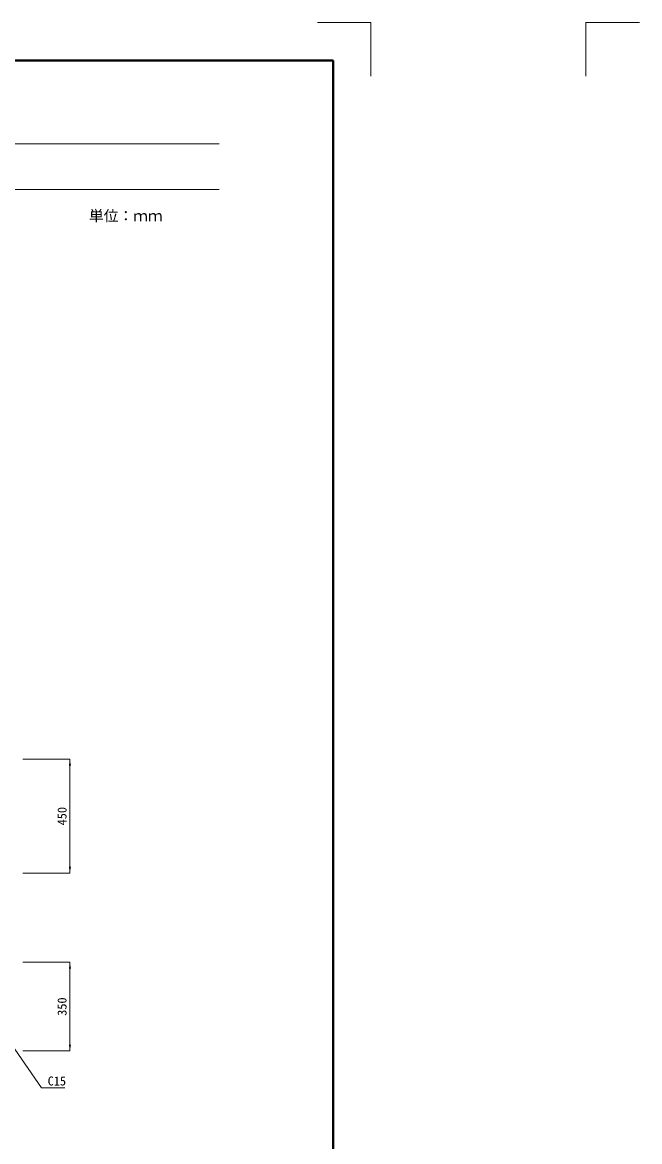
# Model space of a CAD drawing. Units: millimetres at full size, sheet at 1:25. Extents: x 19044 to 37689, y -9270 to 9420.
# Drawn here: x 23606 to 26046, y -5141 to -720 of the extents above; entities that cross this region are included whole.
import ezdxf
from ezdxf.enums import TextEntityAlignment as Align

# ---------------------------------------------------------------- set-up
doc = ezdxf.new("R2010")
doc.units = ezdxf.units.MM
doc.header["$LTSCALE"] = 25
for name, color, linetype, lineweight in [('Defpoints_6', 1, 'Continuous', 13), ('図枠', 7, 'Continuous', 5), ('寸法線', 7, 'Continuous', 9), ('引出線', 4, 'Continuous', 13)]:
    doc.layers.add(name, color=color, linetype=linetype, lineweight=lineweight)
doc.styles.add('ＭＳ ゴシック', font='')
doc.styles.get('ＭＳ ゴシック').set_extended_font_data('MS Gothic')

# ---------------------------------------------------------------- blocks, each defined once
blk = doc.blocks.new('filled_arrow')
at = {"color": 0, "linetype": 'Continuous', "lineweight": -2}
blk.add_solid([(7.5, 1.25), (0, 0), (7.5, -1.25)], dxfattribs=at)

msp = doc.modelspace()

# ---------------------------------------------------------------- linework, layer by layer
at = {"layer": 'Defpoints_6'}
for p, q in [((24984.19, -719.87), (24772.06, -719.87)), ((24984.19, -719.87), (24984.19, -932)), ((25834.19, -719.87), (26046.33, -719.87)), ((25834.19, -719.87), (25834.19, -932))]:
    msp.add_line(p, q, dxfattribs=at)
at = {"layer": '図枠', "lineweight": 40}
for p, q in [((24834.19, -869.87), (19284.19, -869.87)), ((24834.19, -9119.87), (24834.19, -869.87))]:
    msp.add_line(p, q, dxfattribs=at)
at = {"layer": '図枠', "lineweight": 13}
for p, q in [((19644.19, -1199.87), (24384.19, -1199.87)), ((19644.19, -1379.87), (24384.19, -1379.87))]:
    msp.add_line(p, q, dxfattribs=at)
at = {"layer": '寸法線', "lineweight": 13}
for p, q in [((23608.26, -3630.34), (23793.84, -3630.34)), ((23793.84, -3630.34), (23793.84, -4080.34)), ((23608.26, -4080.34), (23793.84, -4080.34)), ((23608.26, -4432.56), (23793.84, -4432.56)), ((23793.84, -4432.56), (23793.84, -4782.56)), ((23608.26, -4782.56), (23793.84, -4782.56))]:
    msp.add_line(p, q, dxfattribs=at)
at = {"layer": '引出線'}
msp.add_lwpolyline([(23575.76, -4775.06), (23680.83, -4928.55), (23774.17, -4928.55)], dxfattribs=at)

# ---------------------------------------------------------------- block references
at = {"layer": '寸法線', "lineweight": 13, "xscale": 3.33, "yscale": 3.33}
for p, rotation in [((23793.84, -3630.34), 270), ((23793.84, -4080.34), 90), ((23793.84, -4432.56), 270), ((23793.84, -4782.56), 90)]:
    msp.add_blockref('filled_arrow', p, dxfattribs=dict(at, rotation=rotation))

# ---------------------------------------------------------------- texts
at = {"layer": '図枠', "style": 'ＭＳ ゴシック'}
msp.add_text('単位：ｍｍ', height=42.72, dxfattribs=at).set_placement((24014.79, -1483.87), align=Align.MIDDLE_CENTER)
at = {"layer": '寸法線', "style": 'ＭＳ ゴシック'}
for s, p in [('450', (23762.59, -3855.34)), ('350', (23762.59, -4607.56))]:
    msp.add_text(s, height=35.6, rotation=90, dxfattribs=at).set_placement(p, align=Align.MIDDLE_CENTER)
at = {"layer": '引出線', "style": 'ＭＳ ゴシック'}
msp.add_text('C15', height=35.6, dxfattribs=at).set_placement((23705.83, -4883.55), align=Align.TOP_LEFT)

doc.saveas('drawing.dxf')
